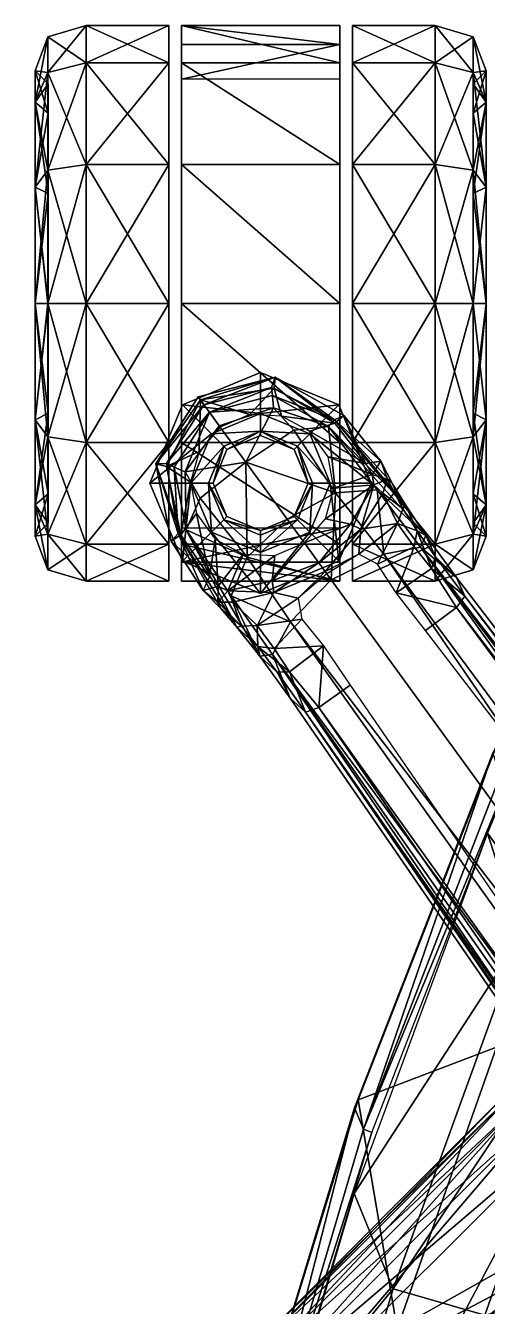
# Model space of a CAD drawing. Header units: inches. Extents: x -13.4 to 13.4, y -1.9 to 24.2.
# Drawn here: x -8.69 to -6.57, y 18.29 to 24.19 of the extents above; entities that cross this region are included whole.
import ezdxf

# ---------------------------------------------------------------- set-up
doc = ezdxf.new("R2010")
doc.units = ezdxf.units.IN
doc.header["$MEASUREMENT"] = 0
for name, color, linetype in [('AFUSE-3D-008', 8, 'Continuous'), ('AFUSE-3D-042', 42, 'Continuous'), ('AFUSE-3D-043', 43, 'Continuous'), ('AFUSE-3D-072', 72, 'Continuous'), ('AFUSE-3D-073', 73, 'Continuous'), ('AFUSE-3D-074', 74, 'Continuous')]:
    doc.layers.add(name, color=color, linetype=linetype)

msp = doc.modelspace()

# ---------------------------------------------------------------- meshes
at = {"layer": 'AFUSE-3D-008'}
mesh = msp.add_polyface(dxfattribs=at)
corners = [(-7.4534, 17.8628, 12.5), (-7.0627, 17.535, 12.5), (-5.9262, 18.6714, 12.5), (-6.2541, 19.0621, 12.5), (-7.0627, 17.535, 11.88), (-7.4534, 17.8628, 11.88), (-6.2541, 19.0621, 11.88), (-5.9262, 18.6714, 11.88), (-7.676, 18.0496, 12.0544), (-7.6908, 18.062, 12.19), (-6.4533, 19.2995, 12.19), (-6.4409, 19.2847, 12.0544), (-6.4409, 19.2847, 12.3256), (-7.676, 18.0496, 12.3256), (-5.8391, 18.5675, 12.4806), (-6.9588, 17.4478, 12.4806), (-5.7394, 18.4487, 12.0544), (-5.727, 18.4339, 12.19), (-6.8252, 17.3357, 12.19), (-5.0197, 20.3033, 12.19), (-5.0101, 20.2866, 12.3256), (-7.6315, 18.0122, 11.9575), (-6.4035, 19.2402, 11.9575), (-7.5573, 17.95, 11.8994), (-6.3412, 19.166, 11.8994), (-6.4035, 19.2402, 12.4225), (-7.6315, 18.0122, 12.4225), (-6.3412, 19.166, 12.4806), (-7.5573, 17.95, 12.4806), (-5.7768, 18.4933, 12.4225), (-5.7394, 18.4487, 12.3256), (-6.8846, 17.3855, 12.4225), (-6.84, 17.3481, 12.3256), (-5.7768, 18.4933, 11.9575), (-6.84, 17.3481, 12.0544), (-5.8391, 18.5675, 11.8994), (-6.8846, 17.3855, 11.9575), (-6.9588, 17.4478, 11.8994), (-5.0101, 20.2866, 12.0544), (-4.981, 20.2362, 11.9575), (-4.981, 20.2362, 12.4225)]
mesh.append_faces([[corners[k] for k in face] for face in [(0, 1, 2), (2, 3, 0), (4, 5, 6), (6, 7, 4), (8, 9, 10), (10, 11, 8), (12, 10, 9), (9, 13, 12), (14, 2, 1), (1, 15, 14), (16, 17, 18), (11, 10, 19), (10, 12, 20), (21, 8, 11), (11, 22, 21), (23, 21, 22), (22, 24, 23), (5, 23, 24), (24, 6, 5), (25, 12, 13), (13, 26, 25), (27, 25, 26), (26, 28, 27), (3, 27, 28), (28, 0, 3), (29, 14, 15), (30, 29, 31), (17, 30, 32), (33, 16, 34), (35, 33, 36), (7, 35, 37), (37, 4, 7), (22, 11, 38), (24, 22, 39), (12, 25, 40)]], dxfattribs={"vtx2": -1})
mesh = msp.add_polyface(dxfattribs=at)
corners = [(-8.4262, 16.4734, 12.5), (-7.9845, 16.2184, 12.5), (-7.0627, 17.535, 12.5), (-7.4534, 17.8628, 12.5), (-7.9845, 16.2184, 11.88), (-8.4262, 16.4734, 11.88), (-7.4534, 17.8628, 11.88), (-7.0627, 17.535, 11.88), (-8.6779, 16.6188, 12.0544), (-8.6946, 16.6284, 12.19), (-7.6908, 18.062, 12.19), (-7.676, 18.0496, 12.0544), (-7.676, 18.0496, 12.3256), (-8.6779, 16.6188, 12.3256), (-6.9588, 17.4478, 12.4806), (-6.84, 17.3481, 12.0544), (-6.8252, 17.3357, 12.19), (-7.716, 16.0635, 12.19), (-5.7394, 18.4487, 12.0544), (-8.6275, 16.5897, 11.9575), (-7.6315, 18.0122, 11.9575), (-8.5436, 16.5413, 11.8994), (-7.5573, 17.95, 11.8994), (-7.6315, 18.0122, 12.4225), (-8.6275, 16.5897, 12.4225), (-7.5573, 17.95, 12.4806), (-8.5436, 16.5413, 12.4806), (-6.8846, 17.3855, 12.4225), (-7.867, 16.1506, 12.4806), (-6.84, 17.3481, 12.3256), (-7.7832, 16.1022, 12.4225), (-7.7328, 16.0731, 12.3256), (-6.8846, 17.3855, 11.9575), (-7.7328, 16.0731, 12.0544), (-6.9588, 17.4478, 11.8994), (-7.7832, 16.1022, 11.9575), (-7.867, 16.1506, 11.8994), (-5.7768, 18.4933, 12.4225), (-5.7394, 18.4487, 12.3256), (-5.727, 18.4339, 12.19), (-5.7768, 18.4933, 11.9575), (-5.8391, 18.5675, 11.8994)]
mesh.append_faces([[corners[k] for k in face] for face in [(0, 1, 2), (2, 3, 0), (4, 5, 6), (6, 7, 4), (8, 9, 10), (10, 11, 8), (12, 10, 9), (9, 13, 12), (14, 2, 1), (15, 16, 17), (16, 15, 18), (19, 8, 11), (11, 20, 19), (21, 19, 20), (20, 22, 21), (5, 21, 22), (22, 6, 5), (23, 12, 13), (13, 24, 23), (25, 23, 24), (24, 26, 25), (3, 25, 26), (26, 0, 3), (27, 14, 28), (29, 27, 30), (16, 29, 31), (32, 15, 33), (34, 32, 35), (7, 34, 36), (36, 4, 7), (14, 27, 37), (27, 29, 38), (29, 16, 39), (15, 32, 40), (32, 34, 41)]], dxfattribs={"vtx2": -1})
at = {"layer": 'AFUSE-3D-042'}
mesh = msp.add_polyface(dxfattribs=at)
corners = [(-8.0361, 23.4723, 0.3095), (-8.0361, 23.552, 0.1714), (-8.0361, 24.0203, 0.6398), (-8.0361, 23.8823, 0.7195), (-8.4161, 23.552, 0.1714), (-8.4161, 24.0203, 0.6398), (-8.6506, 23.4478, 0.3519), (-8.5913, 23.4181, 0.4033), (-8.5913, 23.7885, 0.7736), (-8.6506, 23.8399, 0.7439), (-8.0361, 24.1917, 1.2795), (-8.0361, 24.0323, 1.2795), (-8.4161, 24.1917, 1.2795), (-8.5913, 23.924, 1.2795), (-8.6506, 23.9834, 1.2795), (-8.0361, 24.0203, 1.9193), (-8.0361, 23.8823, 1.8396), (-8.4161, 24.0203, 1.9193), (-8.5913, 23.7885, 1.7854), (-8.6506, 23.8399, 1.8151), (-8.0361, 23.552, 2.3876), (-8.0361, 23.4723, 2.2496), (-8.4161, 23.552, 2.3876), (-8.5913, 23.4181, 2.1558), (-8.6506, 23.4478, 2.2072), (-8.5919, 23.5259, 0.2165), (-8.5919, 23.9752, 0.6658), (-8.5919, 24.1397, 1.2795), (-8.5919, 23.9752, 1.8932), (-8.5919, 23.5259, 2.3425), (-8.5913, 22.9122, 0.2677), (-7.9771, 24.0323, 1.2795), (-7.9771, 23.8823, 1.8396), (-7.9771, 24.0203, 1.9193), (-7.9771, 24.1917, 1.2795), (-7.9771, 23.4723, 2.2496), (-7.9771, 23.552, 2.3876), (-7.2487, 23.552, 2.3876), (-7.2487, 24.0203, 1.9193), (-7.2487, 24.1042, 0.9528), (-7.9771, 24.1042, 0.9528), (-7.9771, 23.9448, 0.9528)]
mesh.append_faces([[corners[k] for k in face] for face in [(30, 18, 8)]], dxfattribs={"vtx0": -1, "vtx1": -1, "vtx2": -1})
mesh.append_faces([[corners[k] for k in face] for face in [(0, 1, 2), (2, 3, 0), (1, 4, 5), (5, 2, 1), (6, 7, 8), (8, 9, 6), (3, 2, 10), (10, 11, 3), (2, 5, 12), (12, 10, 2), (9, 8, 13), (13, 14, 9), (11, 10, 15), (15, 16, 11), (10, 12, 17), (17, 15, 10), (14, 13, 18), (18, 19, 14), (16, 15, 20), (20, 21, 16), (15, 17, 22), (22, 20, 15), (19, 18, 23), (23, 24, 19), (25, 26, 5), (5, 4, 25), (26, 27, 12), (12, 5, 26), (27, 28, 17), (17, 12, 27), (28, 29, 22), (22, 17, 28), (6, 9, 26), (26, 25, 6), (9, 14, 27), (27, 26, 9), (14, 19, 28), (28, 27, 14), (19, 24, 29), (29, 28, 19), (18, 13, 8), (31, 32, 33), (33, 34, 31), (32, 35, 36), (36, 33, 32), (33, 36, 37), (34, 33, 38), (39, 40, 34), (31, 34, 40), (40, 41, 31), (41, 40, 39)]], dxfattribs={"vtx2": -1})
mesh = msp.add_polyface(dxfattribs=at)
corners = [(-7.1897, 23.4723, 0.3095), (-7.1897, 23.8823, 0.7195), (-7.1897, 24.0203, 0.6398), (-7.1897, 23.552, 0.1714), (-6.8098, 24.0203, 0.6398), (-6.8098, 23.552, 0.1714), (-6.5752, 23.4478, 0.3519), (-6.5752, 23.8399, 0.7439), (-6.6346, 23.7885, 0.7736), (-6.6346, 23.4181, 0.4033), (-7.1897, 24.0323, 1.2795), (-7.1897, 24.1917, 1.2795), (-6.8098, 24.1917, 1.2795), (-6.5752, 23.9834, 1.2795), (-6.6346, 23.924, 1.2795), (-7.1897, 23.8823, 1.8396), (-7.1897, 24.0203, 1.9193), (-6.8098, 24.0203, 1.9193), (-6.5752, 23.8399, 1.8151), (-6.6346, 23.7885, 1.7854), (-7.1897, 23.4723, 2.2496), (-7.1897, 23.552, 2.3876), (-6.8098, 23.552, 2.3876), (-6.5752, 23.4478, 2.2072), (-6.6346, 23.4181, 2.1558), (-6.6339, 23.5259, 0.2165), (-6.6339, 23.9752, 0.6658), (-6.6339, 24.1397, 1.2795), (-6.6339, 23.9752, 1.8932), (-6.6339, 23.5259, 2.3425), (-6.6346, 22.9122, 0.2677), (-7.2487, 23.552, 2.3876), (-7.2487, 24.0203, 1.9193), (-7.9771, 24.0203, 1.9193), (-7.2487, 24.1917, 1.2795), (-7.9771, 24.1917, 1.2795), (-7.2487, 24.1042, 0.9528), (-7.2487, 23.9448, 0.9528), (-7.9771, 23.9448, 0.9528), (-7.2487, 23.8823, 1.8396), (-7.2487, 24.0323, 1.2795), (-7.2487, 23.4723, 2.2496)]
mesh.append_faces([[corners[k] for k in face] for face in [(8, 19, 30)]], dxfattribs={"vtx0": -1, "vtx1": -1, "vtx2": -1})
mesh.append_faces([[corners[k] for k in face] for face in [(9, 8, 30)]], dxfattribs={"vtx1": -1})
mesh.append_faces([[corners[k] for k in face] for face in [(0, 1, 2), (2, 3, 0), (3, 2, 4), (4, 5, 3), (6, 7, 8), (8, 9, 6), (1, 10, 11), (11, 2, 1), (2, 11, 12), (12, 4, 2), (7, 13, 14), (14, 8, 7), (10, 15, 16), (16, 11, 10), (11, 16, 17), (17, 12, 11), (13, 18, 19), (19, 14, 13), (15, 20, 21), (21, 16, 15), (16, 21, 22), (22, 17, 16), (18, 23, 24), (24, 19, 18), (25, 5, 4), (4, 26, 25), (26, 4, 12), (12, 27, 26), (27, 12, 17), (17, 28, 27), (28, 17, 22), (22, 29, 28), (6, 25, 26), (26, 7, 6), (7, 26, 27), (27, 13, 7), (13, 27, 28), (28, 18, 13), (18, 28, 29), (29, 23, 18), (8, 14, 19), (31, 32, 33), (32, 34, 35), (35, 34, 36), (36, 37, 38), (34, 32, 39), (39, 40, 34), (40, 37, 36), (36, 34, 40), (32, 31, 41), (41, 39, 32)]], dxfattribs={"vtx2": -1})
mesh = msp.add_polyface(dxfattribs=at)
corners = [(-8.0361, 22.9122, 0.1594), (-8.0361, 22.9122, 0), (-8.0361, 23.552, 0.1714), (-8.0361, 23.4723, 0.3095), (-8.4161, 22.9122, 0), (-8.4161, 23.552, 0.1714), (-8.6506, 22.9122, 0.2083), (-8.5913, 22.9122, 0.2677), (-8.5913, 23.4181, 0.4033), (-8.6506, 23.4478, 0.3519), (-8.0361, 23.4723, 2.2496), (-8.0361, 23.552, 2.3876), (-8.0361, 22.9122, 2.5591), (-8.0361, 22.9122, 2.3997), (-8.4161, 23.552, 2.3876), (-8.4161, 22.9122, 2.5591), (-8.6506, 23.4478, 2.2072), (-8.5913, 23.4181, 2.1558), (-8.5913, 22.9122, 2.2913), (-8.6506, 22.9122, 2.3507), (-8.0361, 22.2725, 2.3876), (-8.0361, 22.3522, 2.2496), (-8.4161, 22.2725, 2.3876), (-8.5913, 22.4063, 2.1558), (-8.6506, 22.3766, 2.2072), (-8.0361, 22.3522, 0.3095), (-8.0361, 22.2725, 0.1714), (-8.4161, 22.2725, 0.1714), (-8.6506, 22.3766, 0.3519), (-8.5913, 22.4063, 0.4033), (-8.5919, 22.9122, 0.0521), (-8.5919, 23.5259, 0.2165), (-8.5919, 23.5259, 2.3425), (-8.5919, 22.9122, 2.507), (-8.5919, 22.2985, 2.3425), (-8.5919, 22.2985, 0.2165), (-8.5913, 23.7885, 1.7854), (-8.5913, 22.036, 1.7854), (-8.5913, 23.7885, 0.7736), (-7.9771, 23.4723, 2.2496), (-7.9771, 22.9122, 2.3997), (-7.9771, 22.9122, 2.5591), (-7.9771, 23.552, 2.3876), (-7.9771, 22.3522, 2.2496), (-7.9771, 22.2725, 2.3876), (-7.2487, 22.2725, 2.3876), (-7.2487, 22.9122, 2.5591), (-7.9731, 22.4449, 2.5581), (-7.9731, 22.4449, 2.6614), (-7.6132, 22.594, 2.6614), (-7.9731, 22.4449, 2.4559), (-7.6132, 22.594, 2.4559)]
mesh.append_faces([[corners[k] for k in face] for face in [(50, 49, 51)]], dxfattribs={"vtx0": -1})
mesh.append_faces([[corners[k] for k in face] for face in [(37, 18, 36), (7, 37, 36)]], dxfattribs={"vtx0": -1, "vtx1": -1, "vtx2": -1})
mesh.append_faces([[corners[k] for k in face] for face in [(8, 7, 38)]], dxfattribs={"vtx1": -1})
mesh.append_faces([[corners[k] for k in face] for face in [(50, 47, 49)]], dxfattribs={"vtx1": -1, "vtx2": -1})
mesh.append_faces([[corners[k] for k in face] for face in [(0, 1, 2), (2, 3, 0), (1, 4, 5), (5, 2, 1), (6, 7, 8), (8, 9, 6), (10, 11, 12), (12, 13, 10), (11, 14, 15), (15, 12, 11), (16, 17, 18), (18, 19, 16), (13, 12, 20), (20, 21, 13), (12, 15, 22), (19, 18, 23), (23, 24, 19), (25, 26, 1), (1, 0, 25), (26, 27, 4), (4, 1, 26), (28, 29, 7), (7, 6, 28), (30, 31, 5), (5, 4, 30), (32, 33, 15), (15, 14, 32), (33, 34, 22), (22, 15, 33), (35, 30, 4), (4, 27, 35), (6, 9, 31), (31, 30, 6), (16, 19, 33), (33, 32, 16), (19, 24, 34), (34, 33, 19), (28, 6, 30), (30, 35, 28), (18, 17, 36), (39, 40, 41), (41, 42, 39), (40, 43, 44), (44, 41, 40), (41, 44, 45), (42, 41, 46), (47, 48, 49)]], dxfattribs={"vtx2": -1})
mesh = msp.add_polyface(dxfattribs=at)
corners = [(-7.1897, 22.9122, 0.1594), (-7.1897, 23.4723, 0.3095), (-7.1897, 23.552, 0.1714), (-7.1897, 22.9122, 0), (-6.8098, 23.552, 0.1714), (-6.8098, 22.9122, 0), (-6.5752, 22.9122, 0.2083), (-6.5752, 23.4478, 0.3519), (-6.6346, 23.4181, 0.4033), (-6.6346, 22.9122, 0.2677), (-7.1897, 23.4723, 2.2496), (-7.1897, 22.9122, 2.3997), (-7.1897, 22.9122, 2.5591), (-7.1897, 23.552, 2.3876), (-6.8098, 22.9122, 2.5591), (-6.8098, 23.552, 2.3876), (-6.5752, 23.4478, 2.2072), (-6.5752, 22.9122, 2.3507), (-6.6346, 22.9122, 2.2913), (-6.6346, 23.4181, 2.1558), (-7.1897, 22.3522, 2.2496), (-7.1897, 22.2725, 2.3876), (-6.8098, 22.2725, 2.3876), (-6.5752, 22.3766, 2.2072), (-6.6346, 22.4063, 2.1558), (-7.1897, 22.3522, 0.3095), (-7.1897, 22.2725, 0.1714), (-6.8098, 22.2725, 0.1714), (-6.5752, 22.3766, 0.3519), (-6.6346, 22.4063, 0.4033), (-6.6339, 22.9122, 0.0521), (-6.6339, 23.5259, 0.2165), (-6.6339, 23.5259, 2.3425), (-6.6339, 22.9122, 2.507), (-6.6339, 22.2985, 2.3425), (-6.6339, 22.2985, 0.2165), (-6.6346, 23.7885, 1.7854), (-6.6346, 22.036, 1.7854), (-7.2487, 22.2725, 2.3876), (-7.2487, 22.9122, 2.5591), (-7.9771, 22.9122, 2.5591), (-7.2487, 23.552, 2.3876), (-7.9771, 23.552, 2.3876), (-7.2487, 22.9122, 2.3997), (-7.2487, 23.4723, 2.2496), (-7.2487, 22.3522, 2.2496), (-7.2532, 22.4449, 2.4559), (-7.6132, 22.594, 2.4559), (-7.6132, 22.594, 2.6614), (-7.2532, 22.4449, 2.6614), (-7.2532, 22.4449, 2.5581)]
mesh.append_faces([[corners[k] for k in face] for face in [(46, 48, 50)]], dxfattribs={"vtx0": -1, "vtx1": -1})
mesh.append_faces([[corners[k] for k in face] for face in [(36, 18, 37), (36, 37, 9)]], dxfattribs={"vtx0": -1, "vtx1": -1, "vtx2": -1})
mesh.append_faces([[corners[k] for k in face] for face in [(0, 1, 2), (2, 3, 0), (3, 2, 4), (4, 5, 3), (6, 7, 8), (8, 9, 6), (10, 11, 12), (12, 13, 10), (13, 12, 14), (14, 15, 13), (16, 17, 18), (18, 19, 16), (11, 20, 21), (21, 12, 11), (12, 21, 22), (22, 14, 12), (17, 23, 24), (24, 18, 17), (25, 0, 3), (3, 26, 25), (26, 3, 5), (5, 27, 26), (28, 6, 9), (9, 29, 28), (30, 5, 4), (4, 31, 30), (32, 15, 14), (14, 33, 32), (33, 14, 22), (22, 34, 33), (35, 27, 5), (5, 30, 35), (6, 30, 31), (31, 7, 6), (16, 32, 33), (33, 17, 16), (17, 33, 34), (34, 23, 17), (28, 35, 30), (30, 6, 28), (36, 19, 18), (38, 39, 40), (39, 41, 42), (41, 39, 43), (43, 44, 41), (39, 38, 45), (45, 43, 39), (46, 47, 48), (48, 49, 50)]], dxfattribs={"vtx2": -1})
mesh = msp.add_polyface(dxfattribs=at)
corners = [(-8.4161, 22.2725, 2.3876), (-8.0361, 22.2725, 2.3876), (-8.0361, 22.9122, 2.5591), (-8.0361, 22.3522, 2.2496), (-8.0361, 21.8041, 1.9193), (-8.0361, 21.9422, 1.8396), (-8.4161, 21.8041, 1.9193), (-8.6506, 22.3766, 2.2072), (-8.5913, 22.4063, 2.1558), (-8.5913, 22.036, 1.7854), (-8.6506, 21.9845, 1.8151), (-8.0361, 21.6327, 1.2795), (-8.0361, 21.7921, 1.2795), (-8.4161, 21.6327, 1.2795), (-8.5913, 21.9004, 1.2795), (-8.6506, 21.841, 1.2795), (-8.0361, 21.8041, 0.6398), (-8.0361, 21.9422, 0.7195), (-8.4161, 21.8041, 0.6398), (-8.5913, 22.036, 0.7736), (-8.6506, 21.9845, 0.7439), (-8.0361, 22.2725, 0.1714), (-8.0361, 22.3522, 0.3095), (-8.4161, 22.2725, 0.1714), (-8.5913, 22.4063, 0.4033), (-8.6506, 22.3766, 0.3519), (-8.5919, 22.2985, 2.3425), (-8.5919, 21.8492, 1.8932), (-8.5919, 21.6848, 1.2795), (-8.5919, 21.8492, 0.6658), (-8.5919, 22.2985, 0.2165), (-8.5913, 22.9122, 0.2677), (-8.5913, 22.9122, 2.2913), (-7.9771, 21.9422, 1.8396), (-7.9771, 21.7921, 1.2795), (-7.9771, 21.6327, 1.2795), (-7.8396, 22.3114, 2.6614), (-7.9731, 22.4449, 2.6614), (-8.1222, 22.085, 2.6614), (-7.9334, 22.085, 2.6614), (-7.9731, 21.725, 2.6614), (-8.1222, 22.085, 2.3569), (-7.9731, 21.725, 1.9394), (-7.9731, 22.4449, 2.5581)]
mesh.append_faces([[corners[k] for k in face] for face in [(31, 19, 9)]], dxfattribs={"vtx0": -1, "vtx1": -1, "vtx2": -1})
mesh.append_faces([[corners[k] for k in face] for face in [(0, 1, 2), (3, 1, 4), (4, 5, 3), (1, 0, 6), (6, 4, 1), (7, 8, 9), (9, 10, 7), (5, 4, 11), (11, 12, 5), (4, 6, 13), (13, 11, 4), (10, 9, 14), (14, 15, 10), (12, 11, 16), (16, 17, 12), (11, 13, 18), (18, 16, 11), (15, 14, 19), (19, 20, 15), (17, 16, 21), (21, 22, 17), (16, 18, 23), (23, 21, 16), (20, 19, 24), (24, 25, 20), (26, 27, 6), (6, 0, 26), (27, 28, 13), (13, 6, 27), (28, 29, 18), (18, 13, 28), (29, 30, 23), (23, 18, 29), (7, 10, 27), (27, 26, 7), (10, 15, 28), (28, 27, 10), (15, 20, 29), (29, 28, 15), (20, 25, 30), (30, 29, 20), (31, 24, 19), (19, 14, 9), (9, 8, 32), (33, 34, 35), (36, 37, 38), (39, 38, 40), (40, 38, 41), (41, 42, 40), (38, 37, 43), (43, 41, 38)]], dxfattribs={"vtx2": -1})
mesh = msp.add_polyface(dxfattribs=at)
corners = [(-7.1897, 22.3522, 2.2496), (-7.1897, 21.9422, 1.8396), (-7.1897, 21.8041, 1.9193), (-7.1897, 22.2725, 2.3876), (-6.8098, 21.8041, 1.9193), (-6.8098, 22.2725, 2.3876), (-6.5752, 22.3766, 2.2072), (-6.5752, 21.9845, 1.8151), (-6.6346, 22.036, 1.7854), (-6.6346, 22.4063, 2.1558), (-7.1897, 21.7921, 1.2795), (-7.1897, 21.6327, 1.2795), (-6.8098, 21.6327, 1.2795), (-6.5752, 21.841, 1.2795), (-6.6346, 21.9004, 1.2795), (-7.1897, 21.9422, 0.7195), (-7.1897, 21.8041, 0.6398), (-6.8098, 21.8041, 0.6398), (-6.5752, 21.9845, 0.7439), (-6.6346, 22.036, 0.7736), (-7.1897, 22.3522, 0.3095), (-7.1897, 22.2725, 0.1714), (-6.8098, 22.2725, 0.1714), (-6.5752, 22.3766, 0.3519), (-6.6346, 22.4063, 0.4033), (-6.6339, 22.2985, 2.3425), (-6.6339, 21.8492, 1.8932), (-6.6339, 21.6848, 1.2795), (-6.6339, 21.8492, 0.6658), (-6.6339, 22.2985, 0.2165), (-6.6346, 22.9122, 2.2913), (-6.6346, 22.9122, 0.2677), (-7.2487, 21.9422, 1.8396), (-7.2487, 21.8041, 1.9193), (-7.2487, 21.6327, 1.2795), (-7.2487, 21.7202, 0.9528), (-7.2487, 21.8796, 0.9528), (-7.2487, 21.7921, 1.2795), (-7.1042, 22.085, 2.6614), (-7.2532, 22.4449, 2.6614), (-7.3867, 22.3114, 2.6614), (-7.2532, 21.725, 2.6614), (-7.293, 22.085, 2.6614), (-7.2532, 21.725, 1.9394), (-7.1042, 22.085, 2.3569), (-7.2532, 22.4449, 2.5581)]
mesh.append_faces([[corners[k] for k in face] for face in [(8, 19, 31)]], dxfattribs={"vtx0": -1, "vtx1": -1, "vtx2": -1})
mesh.append_faces([[corners[k] for k in face] for face in [(0, 1, 2), (2, 3, 0), (3, 2, 4), (4, 5, 3), (6, 7, 8), (8, 9, 6), (1, 10, 11), (11, 2, 1), (2, 11, 12), (12, 4, 2), (7, 13, 14), (14, 8, 7), (10, 15, 16), (16, 11, 10), (11, 16, 17), (17, 12, 11), (13, 18, 19), (19, 14, 13), (15, 20, 21), (21, 16, 15), (16, 21, 22), (22, 17, 16), (18, 23, 24), (24, 19, 18), (25, 5, 4), (4, 26, 25), (26, 4, 12), (12, 27, 26), (27, 12, 17), (17, 28, 27), (28, 17, 22), (22, 29, 28), (6, 25, 26), (26, 7, 6), (7, 26, 27), (27, 13, 7), (13, 27, 28), (28, 18, 13), (18, 28, 29), (29, 23, 18), (30, 9, 8), (8, 14, 19), (19, 24, 31), (32, 33, 34), (35, 36, 37), (37, 34, 35), (38, 39, 40), (41, 38, 42), (41, 43, 44), (44, 38, 41), (38, 44, 45), (45, 39, 38)]], dxfattribs={"vtx2": -1})
mesh = msp.add_polyface(dxfattribs=at)
corners = [(-7.9771, 22.3522, 2.2496), (-7.9771, 21.9422, 1.8396), (-7.9771, 21.8041, 1.9193), (-7.9771, 22.2725, 2.3876), (-7.9771, 21.6327, 1.2795), (-7.9771, 21.7921, 1.2795), (-7.9771, 21.8796, 0.9528), (-7.9771, 21.7202, 0.9528), (-7.2487, 21.6327, 1.2795), (-7.2487, 21.8041, 1.9193), (-7.2487, 21.8796, 0.9528), (-7.9731, 22.4449, 2.6614), (-7.8396, 22.3114, 2.6614), (-7.6132, 22.4052, 2.6614), (-7.6132, 22.594, 2.6614), (-8.1222, 22.085, 2.6614), (-7.9334, 22.085, 2.6614), (-7.9731, 21.725, 2.6614), (-7.8396, 21.8585, 2.6614), (-7.6132, 21.5759, 2.6614), (-7.6132, 21.7647, 2.6614), (-7.8396, 22.3114, 2.7835), (-7.7827, 22.2545, 2.7835), (-7.6132, 22.3247, 2.7835), (-7.6132, 22.4052, 2.7835), (-7.9334, 22.085, 2.7835), (-7.8529, 22.085, 2.7835), (-7.8396, 21.8585, 2.7835), (-7.7827, 21.9154, 2.7835), (-7.6132, 21.7647, 2.7835), (-7.6132, 21.8452, 2.7835), (-7.7677, 22.2395, 2.8622), (-7.6132, 22.3035, 2.8622), (-7.8318, 22.085, 2.8622), (-7.7677, 21.9304, 2.8622), (-7.6132, 21.8664, 2.8622), (-7.7677, 22.2395, 3.6496), (-7.8318, 22.085, 3.6496), (-7.7677, 21.9304, 3.6496), (-7.6132, 21.8664, 3.6496), (-7.6132, 21.5759, 1.2673), (-7.6132, 21.5759, 1.7393), (-7.9731, 21.725, 1.7393), (-7.8245, 21.6635, 1.2673), (-7.9731, 21.725, 1.9394), (-7.6132, 21.5759, 1.9394)]
mesh.append_faces([[corners[k] for k in face] for face in [(0, 1, 2), (2, 3, 0), (4, 2, 1), (5, 6, 7), (7, 4, 5), (2, 4, 8), (3, 2, 9), (8, 4, 7), (7, 6, 10), (11, 12, 13), (13, 14, 11), (15, 16, 12), (17, 18, 16), (19, 20, 18), (18, 17, 19), (21, 22, 23), (23, 24, 21), (25, 26, 22), (22, 21, 25), (27, 28, 26), (26, 25, 27), (29, 30, 28), (28, 27, 29), (21, 24, 13), (13, 12, 21), (25, 21, 12), (12, 16, 25), (27, 25, 16), (16, 18, 27), (29, 27, 18), (18, 20, 29), (31, 32, 23), (23, 22, 31), (33, 31, 22), (22, 26, 33), (34, 33, 26), (26, 28, 34), (35, 34, 28), (28, 30, 35), (32, 31, 36), (37, 36, 31), (31, 33, 37), (38, 37, 33), (33, 34, 38), (39, 38, 34), (34, 35, 39), (40, 41, 42), (42, 43, 40), (19, 17, 44), (44, 45, 19), (45, 44, 42), (42, 41, 45)]], dxfattribs={"vtx2": -1})
mesh = msp.add_polyface(dxfattribs=at)
corners = [(-7.2487, 21.6327, 1.2795), (-7.2487, 21.8041, 1.9193), (-7.9771, 21.8041, 1.9193), (-7.2487, 22.2725, 2.3876), (-7.9771, 22.2725, 2.3876), (-7.9771, 21.7202, 0.9528), (-7.2487, 21.7202, 0.9528), (-7.2487, 21.8796, 0.9528), (-7.2487, 21.9422, 1.8396), (-7.2487, 22.3522, 2.2496), (-7.2487, 21.7921, 1.2795), (-7.7677, 22.2395, 3.6496), (-7.6132, 22.3035, 3.6496), (-7.6132, 22.3035, 2.8622), (-7.2532, 22.4449, 2.6614), (-7.6132, 22.594, 2.6614), (-7.6132, 22.4052, 2.6614), (-7.3867, 22.3114, 2.6614), (-7.293, 22.085, 2.6614), (-7.1042, 22.085, 2.6614), (-7.3867, 21.8585, 2.6614), (-7.2532, 21.725, 2.6614), (-7.6132, 21.5759, 2.6614), (-7.6132, 21.7647, 2.6614), (-7.3867, 22.3114, 2.7835), (-7.6132, 22.4052, 2.7835), (-7.6132, 22.3247, 2.7835), (-7.4437, 22.2545, 2.7835), (-7.293, 22.085, 2.7835), (-7.3735, 22.085, 2.7835), (-7.3867, 21.8585, 2.7835), (-7.4437, 21.9154, 2.7835), (-7.6132, 21.7647, 2.7835), (-7.6132, 21.8452, 2.7835), (-7.4586, 22.2395, 2.8622), (-7.3946, 22.085, 2.8622), (-7.4586, 21.9304, 2.8622), (-7.6132, 21.8664, 2.8622), (-7.4586, 22.2395, 3.6496), (-7.3946, 22.085, 3.6496), (-7.4586, 21.9304, 3.6496), (-7.6132, 21.8664, 3.6496), (-7.6132, 21.5759, 1.2673), (-7.4019, 21.6635, 1.2673), (-7.2532, 21.725, 1.7393), (-7.6132, 21.5759, 1.7393), (-7.6132, 21.5759, 1.9394), (-7.2532, 21.725, 1.9394)]
mesh.append_faces([[corners[k] for k in face] for face in [(0, 1, 2), (1, 3, 4), (5, 6, 0), (7, 6, 5), (3, 1, 8), (8, 9, 3), (0, 10, 8), (11, 12, 13), (14, 15, 16), (16, 17, 14), (17, 18, 19), (18, 20, 21), (22, 21, 20), (20, 23, 22), (24, 25, 26), (26, 27, 24), (28, 24, 27), (27, 29, 28), (30, 28, 29), (29, 31, 30), (32, 30, 31), (31, 33, 32), (24, 17, 16), (16, 25, 24), (28, 18, 17), (17, 24, 28), (30, 20, 18), (18, 28, 30), (32, 23, 20), (20, 30, 32), (34, 27, 26), (26, 13, 34), (35, 29, 27), (27, 34, 35), (36, 31, 29), (29, 35, 36), (37, 33, 31), (31, 36, 37), (38, 34, 13), (13, 12, 38), (39, 35, 34), (34, 38, 39), (40, 36, 35), (35, 39, 40), (41, 37, 36), (36, 40, 41), (42, 43, 44), (44, 45, 42), (22, 46, 47), (47, 21, 22), (46, 45, 44), (44, 47, 46)]], dxfattribs={"vtx2": -1})
at = {"layer": 'AFUSE-3D-043'}
mesh = msp.add_polyface(dxfattribs=at)
corners = [(-7.5462, 22.5721, 2.7214), (-7.5626, 22.5257, 3.2715), (-7.2729, 22.3758, 3.2537), (-7.5579, 22.4878, 3.7073), (-7.8735, 22.4453, 3.2514), (-7.8489, 22.4115, 3.7085), (-7.8034, 22.3488, 3.9171), (-7.5534, 22.4317, 3.8806), (-7.3003, 22.3459, 3.7156), (-7.9002, 22.482, 2.7293), (-7.2682, 22.0401, 4.1025), (-7.4594, 22.3285, 3.9663), (-7.6816, 22.1811, 4.061), (-7.4909, 21.9187, 4.1842), (-7.55, 22.5222, 2.6309), (-7.8899, 22.4679, 2.6494), (-7.5165, 22.3939, 2.6335), (-7.6629, 22.4004, 2.6344), (-7.7986, 22.3422, 2.6347), (-8.0952, 22.1731, 2.7214), (-8.0254, 21.8178, 2.7371), (-7.993, 21.8526, 3.2537), (-8.0461, 22.1745, 3.2715), (-7.9561, 21.8694, 3.7156), (-8.0114, 22.1583, 3.7073), (-7.6752, 21.7444, 4.1025), (-7.8904, 22.0154, 3.9663), (-7.9595, 22.1366, 3.8806), (-8.0466, 22.1614, 2.6309), (-7.9794, 21.8463, 2.6301), (-7.9349, 22.0898, 2.6335), (-7.9087, 21.9456, 2.6321), (-7.8959, 22.2311, 2.6344)]
mesh.append_faces([[corners[k] for k in face] for face in [(0, 1, 2), (2, 1, 3), (1, 4, 5), (5, 3, 1), (5, 6, 7), (7, 3, 5), (8, 3, 7), (4, 1, 0), (0, 9, 4), (10, 11, 12), (12, 13, 10), (12, 11, 7), (7, 6, 12), (0, 14, 15), (15, 9, 0), (16, 17, 14), (15, 14, 17), (17, 18, 15), (19, 20, 21), (21, 22, 19), (21, 23, 24), (24, 22, 21), (22, 24, 5), (5, 4, 22), (25, 26, 23), (5, 24, 27), (27, 6, 5), (27, 24, 23), (23, 26, 27), (19, 28, 29), (29, 20, 19), (4, 9, 19), (19, 22, 4), (25, 13, 12), (12, 26, 25), (12, 6, 27), (27, 26, 12), (19, 9, 15), (15, 28, 19), (29, 30, 31), (28, 32, 30), (30, 29, 28), (15, 18, 32), (32, 28, 15)]], dxfattribs={"vtx2": -1})
mesh = msp.add_polyface(dxfattribs=at)
corners = [(-6.8519, 21.843, 3.319), (-7.0766, 22.0542, 3.8734), (-6.8774, 21.7899, 3.9817), (-7.2729, 22.3758, 3.2537), (-7.3003, 22.3459, 3.7156), (-6.9463, 21.9848, 3.1586), (-7.0064, 22.0817, 2.9894), (-7.0595, 22.1855, 2.7059), (-7.2298, 22.3959, 2.7371), (-7.5462, 22.5721, 2.7214), (-7.5579, 22.4878, 3.7073), (-7.2682, 22.0401, 4.1025), (-7.4594, 22.3285, 3.9663), (-7.0455, 21.758, 4.219), (-7.4909, 21.9187, 4.1842), (-7.2885, 21.6401, 4.2971), (-7.5534, 22.4317, 3.8806), (-6.9823, 21.8986, 2.8542), (-6.9577, 21.9661, 2.8911), (-6.8915, 21.8655, 3.0051), (-6.9059, 21.7917, 2.9595), (-7.0504, 22.0384, 2.6708), (-7.0289, 22.1036, 2.6886), (-7.1279, 22.1758, 2.6294), (-7.2711, 22.3609, 2.6301), (-7.55, 22.5222, 2.6309), (-7.0924, 22.0765, 2.6299), (-7.0993, 22.1249, 2.6296), (-7.1515, 21.8729, 2.6758), (-7.199, 21.8964, 2.6296), (-7.3874, 22.3244, 2.6321), (-7.5165, 22.3939, 2.6335), (-7.2751, 22.0616, 2.6292), (-7.3012, 22.2058, 2.6306), (-7.3141, 21.9203, 2.6283), (-7.4114, 21.8093, 2.628)]
mesh.append_faces([[corners[k] for k in face] for face in [(0, 1, 2), (3, 4, 5), (5, 6, 3), (7, 8, 3), (3, 6, 7), (4, 1, 0), (0, 5, 4), (3, 8, 9), (10, 4, 3), (11, 1, 4), (4, 12, 11), (1, 11, 13), (13, 2, 1), (11, 14, 15), (16, 12, 4), (17, 18, 19), (19, 20, 17), (21, 22, 18), (18, 17, 21), (5, 19, 18), (18, 6, 5), (22, 7, 6), (6, 18, 22), (19, 5, 0), (8, 7, 23), (23, 24, 8), (9, 8, 24), (24, 25, 9), (22, 21, 26), (26, 27, 22), (7, 22, 27), (27, 23, 7), (28, 29, 26), (26, 21, 28), (28, 21, 17), (24, 23, 30), (30, 31, 24), (25, 24, 31), (27, 26, 32), (32, 33, 27), (23, 27, 33), (33, 30, 23), (26, 29, 34), (34, 32, 26), (35, 34, 29)]], dxfattribs={"vtx2": -1})
mesh = msp.add_polyface(dxfattribs=at)
corners = [(-6.8774, 21.7899, 3.9817), (-6.711, 21.6498, 3.4404), (-6.8519, 21.843, 3.319), (-7.2885, 21.6401, 4.2971), (-7.0455, 21.758, 4.219), (-7.2682, 22.0401, 4.1025), (-6.8261, 21.691, 3.0404), (-6.8072, 21.7452, 3.095), (-6.6721, 21.5642, 3.1934), (-6.7107, 21.5124, 3.1377), (-6.8915, 21.8655, 3.0051), (-6.9059, 21.7917, 2.9595), (-6.9823, 21.8986, 2.8542), (-7.1603, 21.7576, 2.8513), (-7.1515, 21.8729, 2.6758), (-7.3155, 21.6773, 2.6864), (-7.3454, 21.7184, 2.6304), (-7.199, 21.8964, 2.6296), (-7.0746, 21.7121, 2.9438), (-6.9882, 21.5792, 3.0498), (-7.3086, 21.6677, 2.7849), (-7.4114, 21.8093, 2.628), (-7.993, 21.8526, 3.2537), (-7.7956, 21.5082, 2.9894), (-7.7221, 21.4211, 3.1586), (-7.9561, 21.8694, 3.7156), (-7.878, 21.5909, 2.7059), (-8.0254, 21.8178, 2.7371), (-7.7478, 21.5665, 3.8734), (-7.6752, 21.7444, 4.1025), (-7.4757, 21.4454, 4.219), (-7.4909, 21.9187, 4.1842), (-7.9794, 21.8463, 2.6301), (-7.8476, 21.6529, 2.6294), (-7.808, 21.61, 2.6296), (-7.7642, 21.5885, 2.6299), (-7.5599, 21.6342, 2.6296), (-7.5523, 21.5818, 2.6758), (-7.4399, 21.5545, 2.8513), (-7.9087, 21.9456, 2.6321), (-7.8226, 21.8271, 2.6306), (-7.6935, 21.7576, 2.6292), (-7.5471, 21.751, 2.6283)]
mesh.append_faces([[corners[k] for k in face] for face in [(0, 1, 2), (3, 4, 5), (6, 7, 8), (8, 9, 6), (10, 7, 6), (6, 11, 10), (7, 2, 1), (1, 8, 7), (2, 7, 10), (12, 13, 14), (14, 15, 16), (16, 17, 14), (12, 11, 18), (18, 13, 12), (11, 6, 19), (19, 18, 11), (19, 6, 9), (15, 14, 13), (13, 20, 15), (17, 16, 21), (22, 23, 24), (24, 25, 22), (26, 23, 22), (22, 27, 26), (25, 28, 29), (30, 29, 28), (29, 30, 3), (3, 31, 29), (27, 32, 33), (33, 26, 27), (26, 33, 34), (35, 36, 37), (37, 36, 16), (16, 15, 37), (15, 20, 38), (38, 37, 15), (39, 33, 32), (34, 40, 41), (41, 35, 34), (33, 39, 40), (40, 34, 33), (35, 41, 42), (42, 36, 35), (36, 42, 21), (21, 16, 36)]], dxfattribs={"vtx2": -1})
mesh = msp.add_polyface(dxfattribs=at)
corners = [(-0.8415, 13.9906, 5.7844), (-6.711, 21.6498, 3.4404), (-6.8774, 21.7899, 3.9817), (-7.0455, 21.758, 4.219), (-1.189, 13.8514, 7.661), (-7.2885, 21.6401, 4.2971), (-1.5004, 13.6735, 7.7574), (-0.8929, 13.916, 5.3582), (-6.7107, 21.5124, 3.1377), (-6.6721, 21.5642, 3.1934), (-6.8544, 21.4061, 3.1431), (-6.9882, 21.5792, 3.0498), (-1.0303, 13.8133, 5.3662), (-7.558, 21.2954, 3.9817), (-7.4762, 21.0938, 3.4404), (-2.0057, 13.1448, 5.7844), (-7.6163, 21.2876, 3.319), (-7.7478, 21.5665, 3.8734), (-7.9561, 21.8694, 3.7156), (-7.7221, 21.4211, 3.1586), (-7.4757, 21.4454, 4.219), (-1.7658, 13.4323, 7.661), (-7.4798, 21.216, 3.0404), (-7.3455, 21.0511, 3.1377), (-7.4068, 21.0304, 3.1934), (-7.5372, 21.2149, 3.095), (-7.6255, 21.3322, 3.0051), (-7.5509, 21.323, 2.9595), (-7.629, 21.4288, 2.8542), (-7.7007, 21.4262, 2.8911), (-7.7409, 21.5368, 2.6708), (-7.8095, 21.5365, 2.6886), (-7.7956, 21.5082, 2.9894), (-7.878, 21.5909, 2.7059), (-7.808, 21.61, 2.6296), (-7.7642, 21.5885, 2.6299), (-7.5523, 21.5818, 2.6758), (-7.4399, 21.5545, 2.8513), (-7.423, 21.459, 2.9438), (-7.3233, 21.3357, 3.0498), (-7.2001, 21.155, 3.1431), (-1.7787, 13.2696, 5.3662)]
mesh.append_faces([[corners[k] for k in face] for face in [(0, 1, 2), (2, 3, 4), (3, 5, 6), (7, 8, 9), (9, 1, 0), (8, 10, 11), (12, 10, 8), (13, 14, 15), (16, 14, 13), (13, 17, 16), (18, 19, 16), (16, 17, 18), (17, 13, 20), (21, 20, 13), (6, 5, 20), (22, 23, 24), (24, 25, 22), (26, 27, 22), (22, 25, 26), (28, 27, 26), (26, 29, 28), (30, 28, 29), (29, 31, 30), (19, 32, 29), (29, 26, 19), (31, 29, 32), (32, 33, 31), (25, 24, 14), (14, 16, 25), (16, 19, 26), (26, 25, 16), (31, 34, 35), (35, 30, 31), (34, 31, 33), (36, 30, 35), (36, 37, 28), (28, 30, 36), (28, 37, 38), (38, 27, 28), (27, 38, 39), (39, 22, 27), (39, 40, 23), (23, 22, 39), (23, 40, 41)]], dxfattribs={"vtx2": -1})
mesh = msp.add_polyface(dxfattribs=at)
corners = [(-6.8774, 21.7899, 3.9817), (-0.9371, 13.8948, 7.3127), (-0.8415, 13.9906, 5.7844), (-1.189, 13.8514, 7.661), (-1.5004, 13.6735, 7.7574), (-7.0455, 21.758, 4.219), (-0.6202, 13.7537, 5.8629), (-0.6843, 13.618, 7.4757), (-0.2896, 13.5695, 5.9183), (-0.3415, 13.4339, 7.5837), (-0.9024, 13.4573, 7.8767), (-0.4506, 13.116, 8.0727), (-1.1907, 13.2473, 7.9428), (0.0003, 13.5177, 5.9339), (0.0003, 13.3717, 7.6198), (-6.6721, 21.5642, 3.1934), (-0.8512, 13.9599, 5.411), (-0.8929, 13.916, 5.3582), (-0.6578, 13.6643, 5.4314), (-0.6276, 13.7174, 5.4779), (-0.3307, 13.4709, 5.4861), (-0.3083, 13.5439, 5.5361), (0.0003, 13.4845, 5.5339), (0.0003, 13.4063, 5.502), (-6.7107, 21.5124, 3.1377), (-1.0303, 13.8133, 5.3662), (-0.781, 13.5155, 5.4526), (-0.4577, 13.2356, 5.5156), (0.0003, 13.1152, 5.5266), (-2.0057, 13.1448, 5.7844), (-1.8849, 13.2062, 7.3127), (-7.558, 21.2954, 3.9817), (-1.7658, 13.4323, 7.661), (-7.4757, 21.4454, 4.219), (-1.4796, 13.0379, 7.8767), (-7.4068, 21.0304, 3.1934), (-7.3455, 21.0511, 3.1377), (-1.9188, 13.1706, 5.3582), (-1.9734, 13.1446, 5.411), (-7.4762, 21.0938, 3.4404), (-1.7787, 13.2696, 5.3662)]
mesh.append_faces([[corners[k] for k in face] for face in [(0, 1, 2), (3, 1, 0), (4, 3, 5), (6, 2, 1), (1, 7, 6), (8, 6, 7), (7, 9, 8), (10, 7, 1), (1, 3, 10), (7, 10, 11), (11, 9, 7), (10, 3, 4), (4, 12, 10), (13, 8, 9), (9, 14, 13), (15, 16, 17), (2, 16, 15), (18, 17, 16), (16, 19, 18), (20, 18, 19), (19, 21, 20), (22, 23, 20), (20, 21, 22), (8, 13, 22), (22, 21, 8), (6, 8, 21), (21, 19, 6), (2, 6, 19), (19, 16, 2), (24, 17, 25), (26, 25, 17), (17, 18, 26), (27, 26, 18), (18, 20, 27), (20, 23, 28), (29, 30, 31), (31, 30, 32), (33, 32, 4), (34, 12, 4), (4, 32, 34), (35, 36, 37), (37, 38, 35), (35, 38, 29), (29, 39, 35), (40, 37, 36)]], dxfattribs={"vtx2": -1})
at = {"layer": 'AFUSE-3D-072'}
mesh = msp.add_polyface(dxfattribs=at)
corners = [(-5.1622, 16.8406, 29.4692), (-4.7803, 17.2419, 30.1385), (-5.3751, 17.0635, 30.1963), (-5.6251, 16.7131, 29.5626), (-5.8269, 17.1362, 30.1343), (-4.6877, 17.3354, 31.0212), (-4.6232, 17.313, 31.9192), (-5.4284, 17.0703, 31.8437), (-5.3801, 17.1331, 31.0171), (-5.5272, 16.9971, 37.0657), (-5.5389, 17.6194, 40.1743), (-6.8985, 17.2478, 40.3225), (-5.4814, 18.5024, 43.124), (-6.5809, 18.2529, 43.2174), (-5.1287, 20.0171, 47.5381), (-6.0158, 19.8538, 47.7224), (-4.8249, 20.6125, 49.1305), (-5.4077, 20.6643, 49.6927), (-5.7223, 20.3647, 49.0509), (-5.051, 20.3862, 48.6124), (-4.4038, 20.832, 49.5052), (-4.9202, 20.9287, 50.1161), (-5.6773, 20.8425, 49.8327), (-5.1459, 21.1492, 50.2967), (-6.0959, 20.5339, 49.1383), (-7.0029, 18.3752, 43.2235), (-6.4149, 19.9941, 47.7442), (-7.3125, 17.3489, 40.2865), (-7.5221, 16.4312, 37.227), (-5.8887, 17.0903, 31.8583), (-5.7832, 17.2622, 30.854), (-5.1264, 20.1853, 48.0556), (-5.3534, 21.5879, 50.1422), (-4.2693, 21.4292, 50.5944), (-5.9029, 21.3138, 49.6771), (-6.2748, 20.9978, 49.0072), (-7.1821, 18.8139, 42.997), (-6.5688, 20.4733, 47.5868), (-7.4858, 17.7829, 40.0965), (-7.6252, 16.8236, 36.6879), (-6.1145, 17.6371, 31.6835), (-6.928, 16.5576, 34.3669), (-6.9613, 17.098, 34.2362), (-5.9969, 17.6836, 30.5838), (-6.3774, 17.1697, 29.4476), (-6.085, 16.842, 29.5987), (-6.1115, 17.5027, 29.9573), (-5.9716, 20.0164, 48.1814), (-6.3518, 20.1753, 48.2367), (-6.4711, 20.7082, 48.2601)]
mesh.append_faces([[corners[k] for k in face] for face in [(0, 1, 2), (3, 2, 4), (5, 6, 7), (7, 8, 5), (9, 10, 11), (10, 12, 13), (13, 11, 10), (12, 14, 15), (15, 13, 12), (16, 17, 18), (18, 19, 16), (20, 21, 17), (22, 17, 21), (21, 23, 22), (17, 22, 24), (24, 18, 17), (25, 13, 15), (15, 26, 25), (27, 11, 13), (13, 25, 27), (11, 27, 28), (7, 29, 30), (30, 8, 7), (19, 31, 14), (32, 23, 33), (34, 22, 23), (23, 32, 34), (22, 34, 35), (35, 24, 22), (36, 25, 26), (26, 37, 36), (38, 27, 25), (25, 36, 38), (27, 38, 39), (40, 29, 41), (41, 42, 40), (40, 43, 30), (30, 29, 40), (44, 45, 4), (4, 46, 44), (19, 18, 47), (47, 31, 19), (18, 24, 48), (48, 47, 18), (24, 35, 49), (49, 48, 24), (31, 47, 15), (15, 14, 31), (47, 48, 26), (26, 15, 47), (48, 49, 37), (37, 26, 48), (5, 8, 2), (2, 1, 5), (8, 30, 4), (4, 2, 8), (4, 30, 43), (43, 46, 4)]], dxfattribs={"vtx2": -1})
at = {"layer": 'AFUSE-3D-073'}
mesh = msp.add_polyface(dxfattribs=at)
corners = [(-6.0354, 17.9011, 31.5811), (-6.0822, 17.8432, 30.5732), (-6.2058, 17.7934, 31.6839), (-6.11, 17.854, 31.6993), (-6.48, 17.5816, 32.6735), (-7.6965, 17.5145, 38.8637), (-6.9846, 18.1909, 39.9445), (-7.0676, 17.852, 38.7341), (-5.7842, 18.8679, 40.217), (-5.8973, 18.474, 38.8988), (-6.5276, 19.4879, 43.6542), (-7.1634, 19.245, 43.7127), (-6.527, 20.875, 48.2144), (-5.9749, 21.0151, 48.0099), (-6.3282, 21.1658, 48.9629), (-5.7167, 21.2883, 48.6442), (-6.1526, 17.5245, 29.9631), (-6.0382, 17.7078, 30.5811), (-6.0934, 17.8027, 30.5741), (-6.1558, 17.6594, 31.6797), (-6.2149, 17.7522, 31.6798), (-7.1397, 19.1097, 43.7529), (-6.5083, 20.7413, 48.2622), (-6.5445, 20.8409, 48.2326), (-7.1802, 19.2076, 43.7233), (-6.3104, 21.0328, 49.0131), (-6.345, 21.1332, 48.9844), (-5.9318, 21.3541, 49.6922), (-5.9646, 21.4556, 49.6654), (-7.6469, 17.3894, 38.9146), (-7.7019, 17.4816, 38.8908), (-6.2105, 17.6507, 29.9283), (-6.2167, 17.6119, 29.9441), (-6.5392, 17.5299, 32.6377), (-5.9536, 21.4836, 49.6357), (-6.1145, 17.65, 31.6835), (-6.4711, 20.7211, 48.26), (-7.1007, 19.0937, 43.7583), (-6.2748, 21.0107, 49.0072), (-5.9029, 21.3267, 49.6771), (-7.6116, 17.3718, 38.9004), (-6.0962, 17.8509, 31.7005), (-6.0299, 17.893, 31.5913), (-6.4678, 17.5779, 32.6796), (-7.0635, 17.8407, 38.7265), (-7.4548, 17.5951, 38.6272), (-7.4668, 17.6009, 38.6322), (-5.8942, 18.4622, 38.8916)]
mesh.append_faces([[corners[k] for k in face] for face in [(0, 1, 2), (2, 3, 0), (4, 3, 2), (5, 6, 7), (7, 6, 8), (8, 9, 7), (10, 11, 12), (12, 13, 10), (12, 14, 15), (15, 13, 12), (11, 10, 6), (6, 5, 11), (8, 6, 10), (16, 17, 18), (17, 19, 20), (20, 18, 17), (21, 22, 23), (23, 24, 21), (22, 25, 26), (26, 23, 22), (25, 27, 28), (28, 26, 25), (29, 21, 24), (24, 30, 29), (31, 32, 18), (18, 1, 31), (1, 18, 20), (20, 2, 1), (2, 20, 33), (11, 24, 23), (23, 12, 11), (12, 23, 26), (26, 14, 12), (14, 26, 28), (28, 34, 14), (5, 30, 24), (24, 11, 5), (35, 19, 17), (36, 22, 21), (21, 37, 36), (38, 25, 22), (22, 36, 38), (25, 38, 39), (37, 21, 29), (29, 40, 37), (3, 41, 42), (4, 43, 41), (41, 3, 4), (7, 44, 45), (45, 46, 7), (9, 47, 44), (44, 7, 9)]], dxfattribs={"vtx2": -1})
mesh = msp.add_polyface(dxfattribs=at)
corners = [(-6.8004, 16.1911, 28.088), (-5.6688, 16.1666, 27.4418), (-5.9111, 14.2448, 27.1947), (-4.0871, 16.3112, 27.0499), (-4.1277, 14.6765, 26.858), (-5.7841, 17.6963, 28.8639), (-5.0763, 17.8351, 28.3686), (-5.43, 18.1221, 29.6381), (-4.7412, 18.4179, 29.4342), (-5.2625, 18.2889, 30.5868), (-4.6802, 18.5312, 30.5349), (-5.3236, 18.2375, 31.5788), (-4.7782, 18.4457, 31.6202), (-5.3987, 18.0973, 32.3189), (-5.3645, 18.085, 32.5106), (-5.2603, 18.1079, 32.6808), (-4.9376, 18.2085, 32.8508), (-4.046, 17.9692, 27.8922), (-4.159, 18.7277, 30.378), (-4.3706, 18.5887, 31.6477), (-4.5849, 18.3459, 32.9046), (-3.9255, 18.6955, 29.2336), (-7.7512, 14.4549, 28.0758), (-7.7653, 14.4547, 28.1156), (-6.8129, 16.1809, 28.1274), (-5.7945, 17.6687, 28.8943), (-5.4441, 18.0841, 29.6521), (-5.2786, 18.2497, 30.5901), (-5.3408, 18.199, 31.5742), (-5.406, 18.0593, 32.3362), (-5.3786, 18.0456, 32.5167), (-5.2611, 18.0719, 32.7032), (-4.9304, 18.1752, 32.8761), (-4.5508, 18.3226, 32.934), (-4.3322, 18.5704, 31.6471)]
mesh.append_faces([[corners[k] for k in face] for face in [(15, 16, 12), (12, 11, 13)]])
mesh.append_faces([[corners[k] for k in face] for face in [(0, 1, 2), (1, 3, 4), (0, 5, 6), (6, 1, 0), (6, 5, 7), (7, 8, 6), (7, 9, 10), (10, 8, 7), (9, 11, 12), (12, 10, 9), (13, 14, 15), (15, 12, 13), (17, 3, 1), (1, 6, 17), (18, 8, 10), (10, 12, 19), (12, 16, 20), (20, 19, 12), (6, 8, 21), (22, 23, 24), (24, 0, 22), (0, 24, 25), (25, 5, 0), (5, 25, 26), (26, 7, 5), (7, 26, 27), (27, 9, 7), (9, 27, 28), (28, 11, 9), (13, 29, 30), (30, 14, 13), (14, 30, 31), (31, 15, 14), (15, 31, 32), (32, 16, 15), (11, 28, 29), (29, 13, 11), (20, 33, 34), (16, 32, 33), (33, 20, 16)]], dxfattribs={"vtx2": -1})
at = {"layer": 'AFUSE-3D-074'}
mesh = msp.add_polyface(dxfattribs=at)
corners = [(-3.5495, 18.9118, 36.994), (-5.6048, 18.1474, 36.8103), (-5.7556, 18.2519, 37.7569), (-5.4295, 18.0944, 35.6721), (-4.5977, 18.5327, 32.5722), (-5.6744, 18.0742, 32.4862), (-4.0123, 19.2119, 30.2566), (-4.8249, 18.9033, 30.0687), (-5.244, 18.746, 29.9018), (-6.3371, 17.7958, 32.3797), (-4.7204, 19.0402, 29.6324), (-5.0636, 18.9072, 29.5147), (-4.8579, 19.0934, 28.9866), (-6.3029, 17.6747, 32.3964), (-5.2195, 18.6201, 29.8915), (-2.27, 19.6276, 29.8364), (-4.1926, 19.3406, 27.0592), (-4.6062, 19.1684, 28.315), (-4.6204, 19.2218, 28.3392), (-6.3405, 17.7272, 32.3868), (-5.2523, 18.6757, 29.8929), (-3.6477, 19.0558, 37.9814), (-5.8094, 18.3487, 38.301), (-5.8932, 18.4345, 38.8835), (-3.8078, 19.2341, 39.0921), (-3.7325, 19.1503, 38.5093), (-5.8949, 18.3822, 38.9102), (-3.8093, 19.1818, 39.1188), (-7.0703, 17.812, 38.7234), (-4.8658, 18.9363, 28.9824), (-5.0703, 18.7535, 29.5079), (-5.0916, 18.8214, 29.5078), (-4.8875, 19.0057, 28.9827), (-4.5916, 19.2892, 28.3602), (-4.1805, 19.4061, 27.047), (-5.8932, 18.3037, 38.92), (-3.8078, 19.1032, 39.1285)]
mesh.append_faces([[corners[k] for k in face] for face in [(0, 1, 2), (3, 1, 0), (3, 4, 5), (4, 6, 7), (7, 5, 4), (8, 9, 5), (5, 7, 8), (10, 11, 8), (8, 7, 10), (12, 11, 10), (13, 14, 15), (16, 17, 18), (19, 20, 14), (21, 2, 22), (23, 24, 25), (25, 22, 23), (23, 26, 27), (27, 24, 23), (26, 23, 28), (29, 30, 31), (31, 32, 29), (31, 20, 8), (8, 11, 31), (18, 32, 12), (12, 33, 18), (34, 18, 33), (9, 8, 20), (26, 35, 36), (36, 27, 26), (11, 12, 32), (32, 31, 11), (30, 14, 20), (20, 31, 30), (17, 29, 32), (32, 18, 17)]], dxfattribs={"vtx2": -1})
mesh = msp.add_polyface(dxfattribs=at)
corners = [(-6.9649, 17.6345, 37.6297), (-5.7556, 18.2519, 37.7569), (-5.6048, 18.1474, 36.8103), (-6.9024, 17.5029, 36.7073), (-7.7308, 17.2477, 37.78), (-5.4295, 18.0944, 35.6721), (-6.7339, 17.4614, 35.5628), (-5.6744, 18.0742, 32.4862), (-6.3371, 17.7958, 32.3797), (-7.4945, 17.0751, 35.477), (-2.3947, 17.6259, 23.9896), (-3.892, 17.5795, 24.0939), (-3.8304, 18.7783, 25.0805), (-3.8877, 18.6518, 25.1474), (-3.8892, 17.5359, 24.2049), (-1.9059, 18.2455, 24.6283), (-3.776, 18.5178, 35.1552), (-7.4673, 16.959, 35.4754), (-6.3029, 17.6747, 32.3964), (-5.2195, 18.6201, 29.8915), (-6.3405, 17.7272, 32.3868), (-7.4998, 17.0083, 35.476), (-7.0217, 17.7285, 38.139), (-5.8094, 18.3487, 38.301), (-7.0703, 17.812, 38.7234), (-5.8932, 18.4345, 38.8835), (-7.4548, 17.6064, 38.6192), (-7.6509, 17.4374, 38.4359), (-7.0713, 17.7596, 38.7501), (-5.8949, 18.3822, 38.9102), (-7.6608, 17.3789, 38.4556), (-7.4669, 17.5466, 38.637), (-3.9009, 17.5471, 24.144), (-3.8857, 18.7111, 25.1147), (-5.2523, 18.6757, 29.8929), (-7.0703, 17.6811, 38.7598), (-5.8932, 18.3037, 38.92), (-7.6509, 17.3066, 38.4723), (-7.4548, 17.4755, 38.6556)]
mesh.append_faces([[corners[k] for k in face] for face in [(0, 1, 2), (2, 3, 0), (4, 0, 3), (2, 5, 6), (6, 3, 2), (7, 6, 5), (8, 9, 6), (6, 7, 8), (10, 11, 12), (13, 14, 15), (16, 17, 18), (19, 18, 20), (21, 20, 18), (22, 23, 1), (1, 0, 22), (24, 25, 23), (23, 22, 24), (26, 24, 22), (22, 27, 26), (4, 27, 22), (22, 0, 4), (24, 28, 29), (27, 30, 31), (31, 26, 27), (26, 31, 28), (28, 24, 26), (11, 32, 33), (34, 20, 8), (9, 8, 20), (28, 35, 36), (36, 29, 28), (30, 37, 38), (38, 31, 30), (31, 38, 35), (35, 28, 31), (32, 14, 13)]], dxfattribs={"vtx2": -1})

doc.saveas('drawing.dxf')
